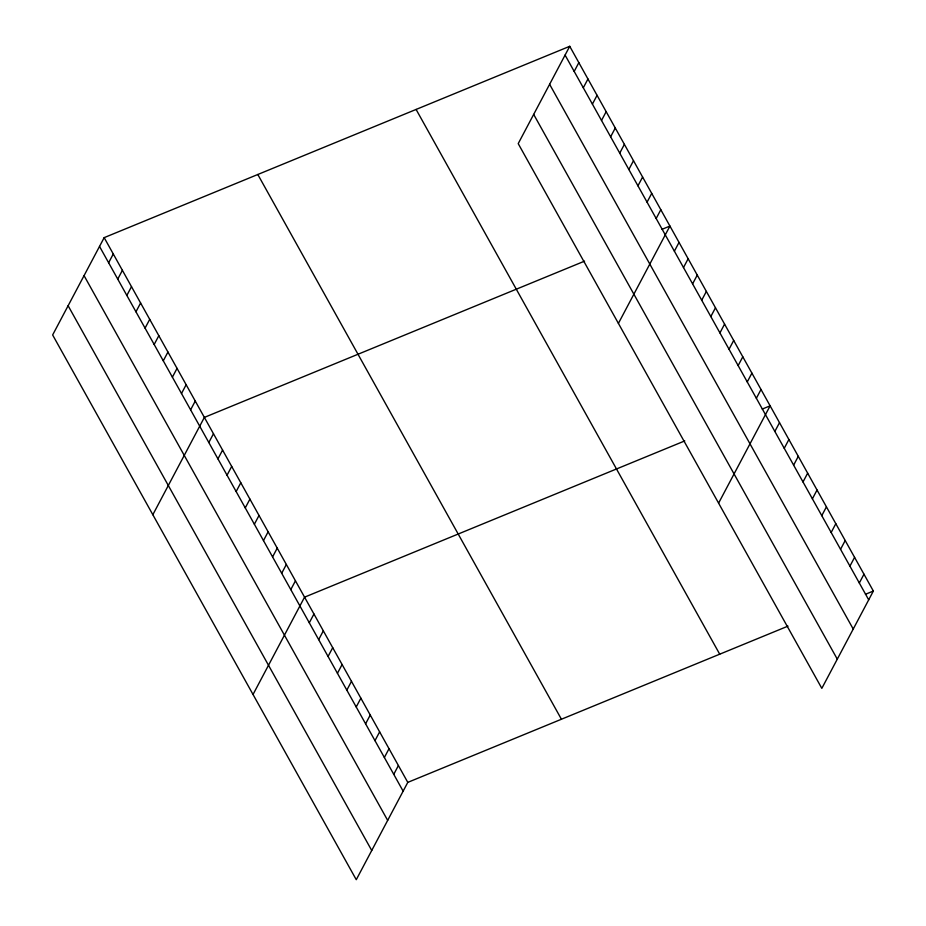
<?xml version="1.0" encoding="UTF-8"?>
<svg xmlns="http://www.w3.org/2000/svg" width="926" height="926" viewBox="0 0 926 926"><rect width="100%" height="100%" fill="white"/><g stroke="black" fill="none" stroke-linecap="round" stroke-linejoin="round"><path stroke-width="1.39" d="M569.733 46.3L518.213 143.623L821.825 688.365L873.357 591.043L569.733 46.3L104.175 237.635L52.643 334.957L356.267 879.7L407.787 782.377L788.003 626.126M108.631 262.764L113.285 253.967M117.741 279.108L122.394 270.311M126.85 295.44L131.504 286.655M135.96 311.784L140.613 302.999M145.069 328.128L149.723 319.343M154.179 344.472L158.832 335.687M163.289 360.816L167.942 352.03M172.398 377.16L177.051 368.374M181.496 393.504L186.149 384.707M190.606 409.848L195.259 401.051M152.836 514.717L204.368 417.394L584.572 261.144M208.825 442.524L213.478 433.738M217.934 458.868L222.587 450.082M227.044 475.212L231.697 466.426M236.153 491.556L240.806 482.77M245.263 507.899L249.916 499.114M254.372 524.243L259.025 515.446M263.482 540.576L268.135 531.79M272.58 556.92L277.233 548.134M281.689 573.263L286.342 564.478M290.799 589.607L295.452 580.822M574.189 71.429L578.843 62.644M253.029 694.488L304.561 597.166L684.765 440.915M583.299 87.773L587.952 78.988M309.296 622.793L313.949 613.996M592.409 104.117L597.062 95.332M318.683 639.623L323.336 630.837M601.518 120.461L606.171 111.664M328.059 656.465L332.712 647.679M610.628 136.805L615.281 128.008M337.446 673.306L342.099 664.509M619.737 153.137L624.39 144.352M346.833 690.136L351.486 681.351M628.847 169.481L633.5 160.696M356.221 706.978L360.874 698.192M637.956 185.825L642.609 177.04M365.596 723.819L370.25 715.022M647.066 202.169L651.719 193.384M374.984 740.65L379.637 731.864M656.164 218.513L660.817 209.727M384.371 757.491L389.024 748.706M618.406 323.394L669.926 226.071L662.055 229.301M393.758 774.333L398.411 765.536M674.383 251.201L679.036 242.404M683.492 267.545L688.145 258.748M692.602 283.877L697.255 275.091M701.711 300.221L706.364 291.435M710.821 316.565L715.474 307.779M719.93 332.909L724.583 324.123M729.04 349.252L733.693 340.467M738.149 365.596L742.802 356.811M747.247 381.94L751.9 373.143M756.357 398.284L761.01 389.487M718.588 503.154L770.119 405.831L762.248 409.072M774.854 431.458L779.507 422.673M784.241 448.3L788.894 439.514M793.628 465.13L798.281 456.344M803.004 481.971L807.657 473.186M812.391 498.813L817.045 490.016M821.779 515.643L826.432 506.858M831.166 532.485L835.819 523.699M840.542 549.326L845.195 540.529M849.929 566.156L854.582 557.371M859.316 582.998L863.97 574.213M865.474 594.284L873.357 591.043M565.08 55.085L868.704 599.84M549.616 84.301L853.228 629.055M533.677 114.407L837.289 659.15M416.098 109.442L719.722 654.184M257.81 174.493L561.422 719.236M104.175 237.635L407.787 782.377M99.522 246.42L403.134 791.163M84.058 275.635L387.67 820.378M68.119 305.73L371.731 850.485"/></g></svg>
